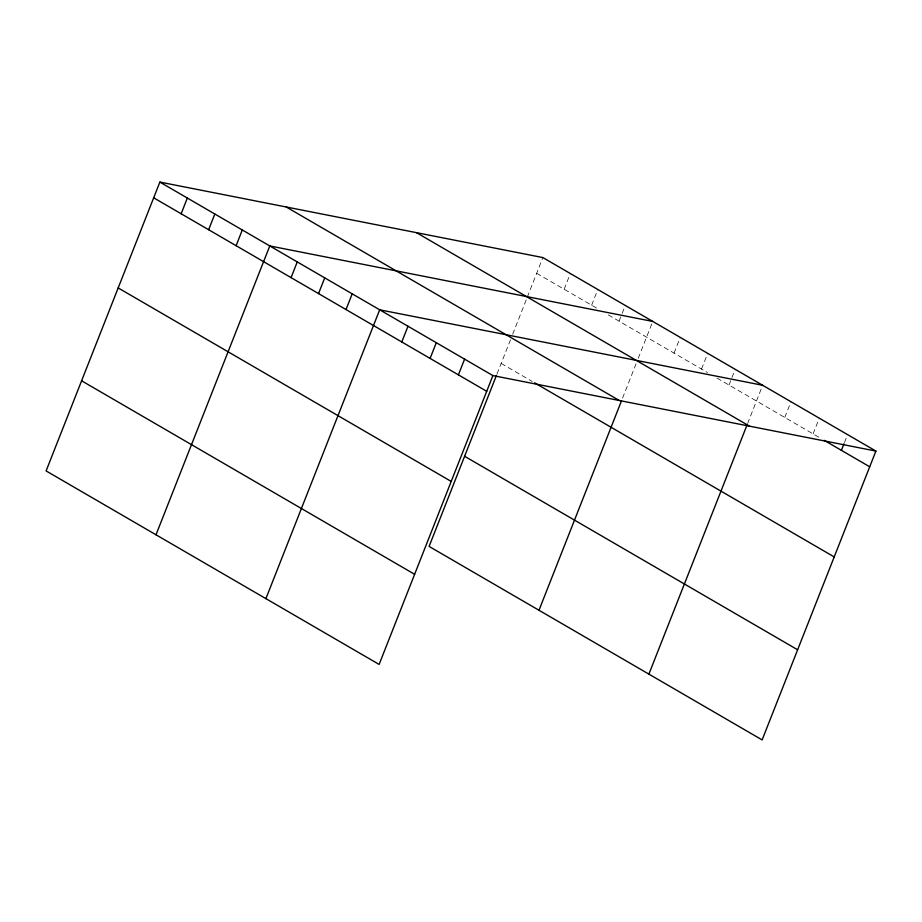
<?xml version="1.0" encoding="UTF-8"?>
<svg xmlns="http://www.w3.org/2000/svg" width="922" height="922" viewBox="0 0 922 922"><rect width="100%" height="100%" fill="white"/><g stroke="black" fill="none" stroke-linecap="round" stroke-linejoin="round"><path stroke-width="0.69" stroke-dasharray="4.61 3.46" d="M496.993 374.032L510.569 339.561M512.667 334.26L526.762 298.474M527.28 297.149L542.874 257.572M564.149 289.254L570.349 273.534M591.624 305.217L597.825 289.496M619.1 321.179L621.682 314.633M622.2 313.319L625.289 305.47M622.557 398.12L636.134 363.648M638.22 358.347L652.764 321.432M674.051 353.114L680.24 337.394M701.527 369.077L707.716 353.357M729.002 385.039L735.191 369.319M747.604 423.532L762.667 385.281M784.783 417.447L790.972 401.738M813.089 433.893L819.289 418.185M844.494 442.491L846.557 437.247M536.673 273.292L597.606 308.686M608.347 314.932L707.497 372.546M717.062 378.101L820.476 438.192M501.176 363.418L532.236 381.466"/><path stroke-width="1.38" d="M875.9 451.077L542.874 257.572L159.875 182.083L46.1 470.923L379.126 664.428L492.901 375.588L875.9 451.077L762.125 739.917L429.099 546.412L496.474 375.358M181.161 213.766L187.35 198.046M208.637 229.728L214.826 214.019M236.113 245.69L242.302 229.981M156.002 534.783L269.777 245.944L652.764 321.432M291.064 277.626L297.253 261.906M318.539 293.588L324.728 277.868M346.015 309.55L352.204 293.83M265.905 598.632L379.68 309.804L762.667 385.281M401.796 341.958L407.985 326.25M430.101 358.416L436.29 342.696M458.407 374.862L464.596 359.142M538.99 610.26L621.52 400.77M648.892 674.12L747.085 424.858M841.406 450.351L843.976 443.793M824.176 440.336L869.711 466.797M416.479 232.667L749.517 426.171M286.269 207.001L619.296 400.505M534.622 382.849L834.203 556.923M159.875 182.083L492.901 375.588M153.686 197.804L486.712 391.308M464.596 456.275L797.622 649.779M118.177 287.929L451.215 481.434M81.609 380.798L414.635 574.302"/></g></svg>
